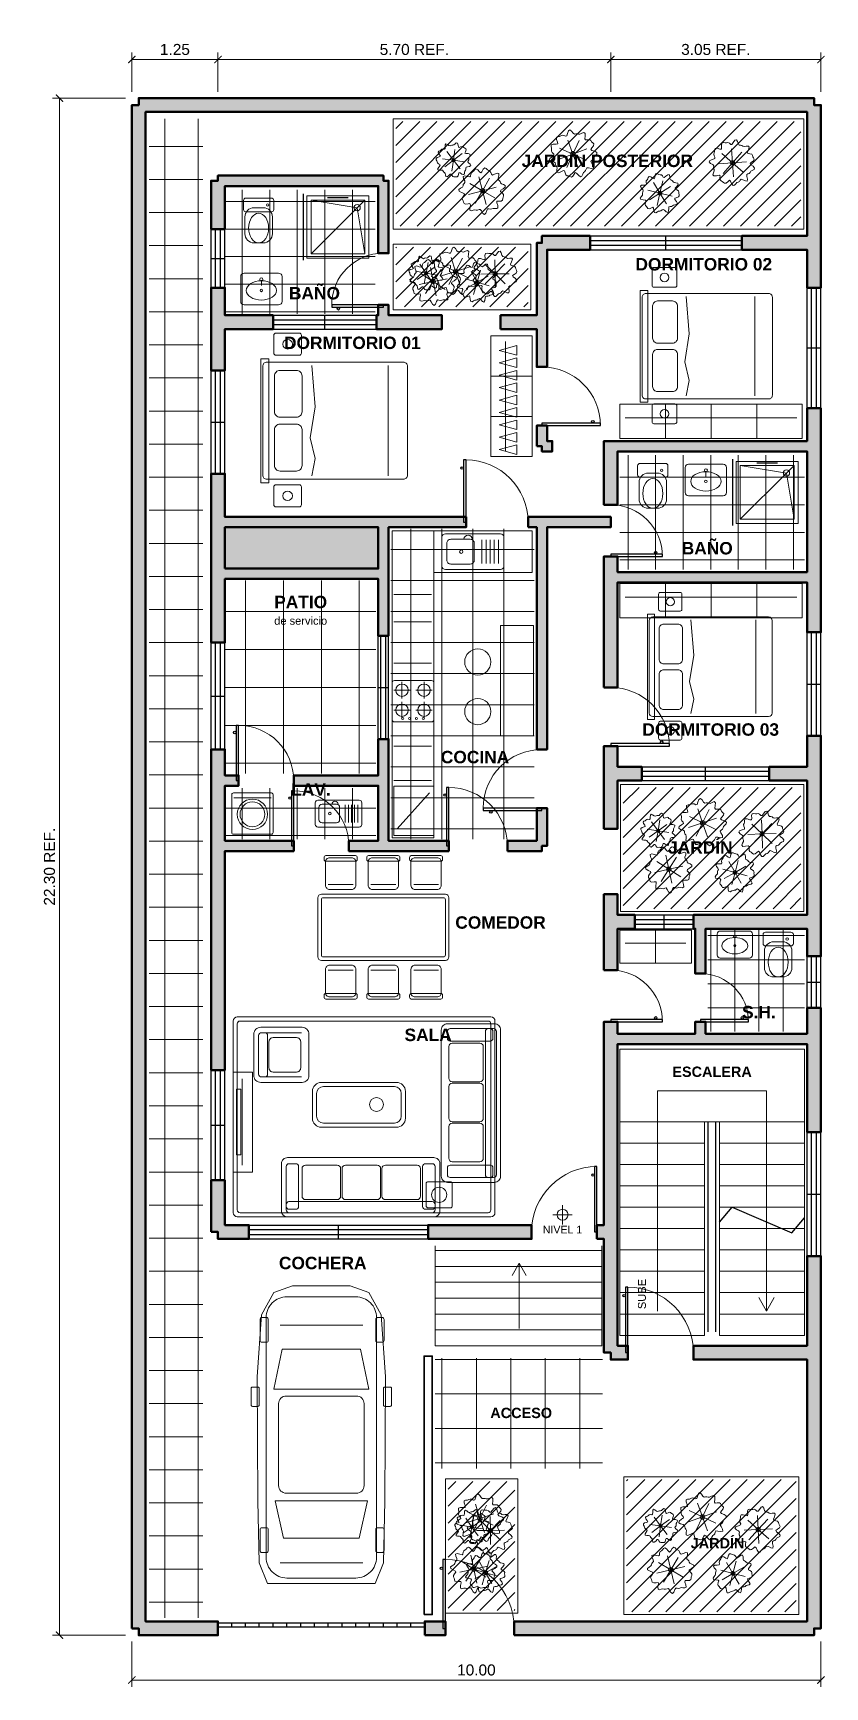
# Model space of a CAD drawing. Header units: metres. Extents: x -1.4 to 26.1, y -0.8 to 23.2.
# Drawn here: x -1.43 to 10.06, y -0.75 to 23.24 of the extents above; entities that cross this region are included whole.
import ezdxf
from ezdxf.enums import TextEntityAlignment as Align

# ---------------------------------------------------------------- set-up
doc = ezdxf.new("R2010")
doc.units = ezdxf.units.M
for name, color, linetype, lineweight in [('A_COTA', 7, 'Continuous', 13), ('A_ESCALERA', 7, 'Continuous', 18), ('A_LIMITE', 7, 'Continuous', 35), ('A_MUEBLE', 7, 'Continuous', 18), ('A_MURO_CORTE', 7, 'Continuous', 50), ('A_MURO_RELLENO', 7, 'Continuous', 9), ('A_PUERTA', 7, 'Continuous', 25), ('A_SANITARIO', 7, 'Continuous', 18), ('A_TEXTO', 7, 'Continuous', 13), ('A_VENTANA', 7, 'Continuous', 25)]:
    doc.layers.add(name, color=color, linetype=linetype, lineweight=lineweight)
for name, color, linetype, lineweight, true_color in [('A_JARDIN', 8, 'Continuous', 9, 0x697d6c), ('A_MUEBLE_DETALLE', 8, 'Continuous', 9, 0x555555), ('A_PISO_TRAMA', 9, 'Continuous', 9, 0xb4b4b4)]:
    doc.layers.add(name, color=color, linetype=linetype, lineweight=lineweight, true_color=true_color)
doc.styles.add('ARQ', font='arial.ttf')
doc.styles.add('ARQ_BOLD', font='arialbd.ttf')
doc.styles.add('OpenSansCondensed-Light', font='OpenSansCondensed-Light.ttf')
doc.dimstyles.new('EZDXF', dxfattribs={"dimtxt": 0.25, "dimasz": 0.175, "dimexe": 0.375, "dimexo": 0.125, "dimgap": 0.1, "dimtad": 1, "dimlfac": 100, "dimzin": 12, "dimdsep": 46, "dimtxsty": 'OpenSansCondensed-Light', "dimblk": 'ARCHTICK', "dimcen": 2.5, "dimazin": 3, "dimtfac": 0.5, "dimtmove": 2, "dimatfit": 3})
pattern_1 = [(0, (0, 0), (0, 0.4), []), (90, (0, 0), (0.4, 0), [])]

# ---------------------------------------------------------------- blocks, each defined once
blk = doc.blocks.new('M_LAVADORA')
at = {"layer": 'A_MUEBLE'}
blk.add_lwpolyline([(-0.275, -0.3), (0.275, -0.3, 0.414214), (0.3, -0.275), (0.3, 0.275, 0.414214), (0.275, 0.3), (-0.275, 0.3, 0.414214), (-0.3, 0.275), (-0.3, -0.275, 0.414214)], format="xyb", close=True, dxfattribs=at)
at = {"layer": 'A_MUEBLE_DETALLE'}
blk.add_line((-0.27, 0.23), (0.27, 0.23), dxfattribs=at)
for radius in [0.22, 0.18]:
    blk.add_circle((0, -0.01), radius, dxfattribs=at)
blk = doc.blocks.new('M_FREGADERO')
at = {"layer": 'A_MUEBLE'}
blk.add_lwpolyline([(-0.4, -0.26), (0.4, -0.26, 0.414214), (0.45, -0.21), (0.45, 0.21, 0.414214), (0.4, 0.26), (-0.4, 0.26, 0.414214), (-0.45, 0.21), (-0.45, -0.21, 0.414214)], format="xyb", close=True, dxfattribs=at)
at = {"layer": 'A_MUEBLE_DETALLE'}
for p, q in [((0.13, -0.17), (0.13, 0.17)), ((0.19, -0.17), (0.19, 0.17)), ((0.25, -0.17), (0.25, 0.17)), ((0.31, -0.17), (0.31, 0.17)), ((0.37, -0.17), (0.37, 0.17))]:
    blk.add_line(p, q, dxfattribs=at)
blk.add_lwpolyline([(-0.32, -0.18), (-0.04, -0.18, 0.414214), (0.02, -0.12), (0.02, 0.12, 0.414214), (-0.04, 0.18), (-0.32, 0.18, 0.414214), (-0.38, 0.12), (-0.38, -0.12, 0.414214)], format="xyb", close=True, dxfattribs=at)
blk.add_circle((-0.17, 0), 0.025, dxfattribs=at)
at = {"layer": 'A_SANITARIO'}
blk.add_arc((-0.07, 0.18), 0.06, 0, 180, dxfattribs=at)
blk = doc.blocks.new('M_COCINA_4_HORNILLAS')
at = {"layer": 'A_MUEBLE'}
blk.add_lwpolyline([(-0.27, -0.3), (0.27, -0.3, 0.414214), (0.3, -0.27), (0.3, 0.27, 0.414214), (0.27, 0.3), (-0.27, 0.3, 0.414214), (-0.3, 0.27), (-0.3, -0.27, 0.414214)], format="xyb", close=True, dxfattribs=at)
at = {"layer": 'A_MUEBLE_DETALLE'}
for p, q in [((-0.16, 0.04), (-0.16, 0.28)), ((0.16, 0.04), (0.16, 0.28)), ((-0.28, 0.16), (-0.04, 0.16)), ((0.04, 0.16), (0.28, 0.16)), ((-0.28, -0.13), (-0.04, -0.13)), ((-0.16, -0.25), (-0.16, -0.01)), ((0.04, -0.13), (0.28, -0.13)), ((0.16, -0.25), (0.16, -0.01))]:
    blk.add_line(p, q, dxfattribs=at)
for centre, radius in [((-0.16, 0.16), 0.09), ((0.16, 0.16), 0.09), ((-0.16, -0.13), 0.09), ((-0.15, -0.25), 0.016), ((-0.05, -0.25), 0.016), ((0.05, -0.25), 0.016), ((0.16, -0.13), 0.09), ((0.15, -0.25), 0.016)]:
    blk.add_circle(centre, radius, dxfattribs=at)
blk = doc.blocks.new('M_DUCHA_90')
at = {"layer": 'A_MUEBLE_DETALLE'}
for p in [(-0.39, 0.39), (-0.39, -0.39), (0.39, 0.39), (0.39, -0.39)]:
    blk.add_line(p, (0.28, 0.28), dxfattribs=at)
blk.add_lwpolyline([(-0.39, -0.39), (0.39, -0.39), (0.39, 0.39), (-0.39, 0.39)], close=True, dxfattribs=at)
blk.add_circle((0.28, 0.28), 0.045, dxfattribs=at)
at = {"layer": 'A_SANITARIO'}
blk.add_lwpolyline([(-0.45, -0.45), (0.45, -0.45), (0.45, 0.45), (-0.45, 0.45)], close=True, dxfattribs=at)
at = {"layer": 'A_VENTANA'}
blk.add_line((-0.15, 0.43), (0.15, 0.43), dxfattribs=at)
blk = doc.blocks.new('M_INODORO')
at = {"layer": 'A_MUEBLE_DETALLE'}
blk.add_circle((0.13, 0.3), 0.018, dxfattribs=at)
at = {"layer": 'A_SANITARIO'}
for points in [[(-0.185, 0.2), (0.185, 0.2, 0.414214), (0.22, 0.235), (0.22, 0.365, 0.414214), (0.185, 0.4), (-0.185, 0.4, 0.414214), (-0.22, 0.365), (-0.22, 0.235, 0.414214)], [(-0.067, -0.25), (0.067, -0.25, 0.414214), (0.2, -0.117), (0.2, 0.127, 0.414214), (0.067, 0.26), (-0.067, 0.26, 0.414214), (-0.2, 0.127), (-0.2, -0.117, 0.414214)]]:
    blk.add_lwpolyline(points, format="xyb", close=True, dxfattribs=at)
blk.add_ellipse((0, -0.035), major_axis=(0, 0.215), ratio=0.674419, dxfattribs=at)
blk = doc.blocks.new('M_LAVATORIO')
at = {"layer": 'A_MUEBLE_DETALLE'}
blk.add_circle((0, -0.02), 0.018, dxfattribs=at)
at = {"layer": 'A_SANITARIO'}
blk.add_line((0, 0.13), (0, 0.05), dxfattribs=at)
blk.add_lwpolyline([(-0.25, -0.23), (0.25, -0.23, 0.414214), (0.3, -0.18), (0.3, 0.18, 0.414214), (0.25, 0.23), (-0.25, 0.23, 0.414214), (-0.3, 0.18), (-0.3, -0.18, 0.414214)], format="xyb", close=True, dxfattribs=at)
blk.add_circle((0, 0.14), 0.022, dxfattribs=at)
blk.add_ellipse((0, -0.02), major_axis=(0.22, 0), ratio=0.636364, dxfattribs=at)
blk = doc.blocks.new('M_SOFA_3_PLAZAS')
at = {"layer": 'A_MUEBLE'}
for points in [[(-1.06, -0.43), (1.06, -0.43, 0.414214), (1.15, -0.34), (1.15, 0.34, 0.414214), (1.06, 0.43), (-1.06, 0.43, 0.414214), (-1.15, 0.34), (-1.15, -0.34, 0.414214)], [(-1.04, -0.34), (-0.94, -0.34, 0.414214), (-0.9, -0.3), (-0.9, 0.28, 0.414214), (-0.94, 0.32), (-1.04, 0.32, 0.414214), (-1.08, 0.28), (-1.08, -0.3, 0.414214)], [(0.94, -0.34), (1.04, -0.34, 0.414214), (1.08, -0.3), (1.08, 0.28, 0.414214), (1.04, 0.32), (0.94, 0.32, 0.414214), (0.9, 0.28), (0.9, -0.3, 0.414214)]]:
    blk.add_lwpolyline(points, format="xyb", close=True, dxfattribs=at)
at = {"layer": 'A_MUEBLE_DETALLE'}
for points in [[(-1.04, 0.21), (1.04, 0.21, 0.414214), (1.08, 0.25), (1.08, 0.33, 0.414214), (1.04, 0.37), (-1.04, 0.37, 0.414214), (-1.08, 0.33), (-1.08, 0.25, 0.414214)], [(-0.82, -0.32), (-0.36, -0.32, 0.414214), (-0.31, -0.27), (-0.31, 0.13, 0.414214), (-0.36, 0.18), (-0.82, 0.18, 0.414214), (-0.87, 0.13), (-0.87, -0.27, 0.414214)], [(-0.24, -0.32), (0.22, -0.32, 0.414214), (0.27, -0.27), (0.27, 0.13, 0.414214), (0.22, 0.18), (-0.24, 0.18, 0.414214), (-0.29, 0.13), (-0.29, -0.27, 0.414214)], [(0.34, -0.32), (0.8, -0.32, 0.414214), (0.85, -0.27), (0.85, 0.13, 0.414214), (0.8, 0.18), (0.34, 0.18, 0.414214), (0.29, 0.13), (0.29, -0.27, 0.414214)]]:
    blk.add_lwpolyline(points, format="xyb", close=True, dxfattribs=at)
blk = doc.blocks.new('M_BUTACA')
at = {"layer": 'A_MUEBLE'}
for p, q in [((-0.32, -0.29), (-0.32, 0.22)), ((0.32, -0.29), (0.32, 0.22))]:
    blk.add_line(p, q, dxfattribs=at)
blk.add_lwpolyline([(-0.3, -0.4), (0.3, -0.4, 0.414214), (0.4, -0.3), (0.4, 0.3, 0.414214), (0.3, 0.4), (-0.3, 0.4, 0.414214), (-0.4, 0.3), (-0.4, -0.3, 0.414214)], format="xyb", close=True, dxfattribs=at)
at = {"layer": 'A_MUEBLE_DETALLE'}
for points in [[(-0.28, 0.2), (0.28, 0.2, 0.414214), (0.32, 0.24), (0.32, 0.29, 0.414214), (0.28, 0.33), (-0.28, 0.33, 0.414214), (-0.32, 0.29), (-0.32, 0.24, 0.414214)], [(-0.19, -0.28), (0.19, -0.28, 0.414214), (0.25, -0.22), (0.25, 0.12, 0.414214), (0.19, 0.18), (-0.19, 0.18, 0.414214), (-0.25, 0.12), (-0.25, -0.22, 0.414214)]]:
    blk.add_lwpolyline(points, format="xyb", close=True, dxfattribs=at)
blk = doc.blocks.new('M_SILLA')
at = {"layer": 'A_MUEBLE'}
blk.add_lwpolyline([(-0.16, -0.23), (0.16, -0.23, 0.414214), (0.22, -0.17), (0.22, 0.17, 0.414214), (0.16, 0.23), (-0.16, 0.23, 0.414214), (-0.22, 0.17), (-0.22, -0.17, 0.414214)], format="xyb", close=True, dxfattribs=at)
at = {"layer": 'A_MUEBLE_DETALLE'}
blk.add_line((-0.18, -0.16), (0.18, -0.16), dxfattribs=at)
blk.add_lwpolyline([(-0.215, 0.18), (0.215, 0.18, 0.414214), (0.24, 0.205), (0.24, 0.235, 0.414214), (0.215, 0.26), (-0.215, 0.26, 0.414214), (-0.24, 0.235), (-0.24, 0.205, 0.414214)], format="xyb", close=True, dxfattribs=at)
blk = doc.blocks.new('M_COMEDOR_6')
at = {"layer": 'A_MUEBLE'}
blk.add_lwpolyline([(-0.43, -0.95), (0.43, -0.95, 0.414214), (0.48, -0.9), (0.48, 0.9, 0.414214), (0.43, 0.95), (-0.43, 0.95, 0.414214), (-0.48, 0.9), (-0.48, -0.9, 0.414214)], format="xyb", close=True, dxfattribs=at)
at = {"layer": 'A_MUEBLE_DETALLE'}
blk.add_lwpolyline([(-0.4, -0.9), (0.4, -0.9, 0.414214), (0.43, -0.87), (0.43, 0.87, 0.414214), (0.4, 0.9), (-0.4, 0.9, 0.414214), (-0.43, 0.87), (-0.43, -0.87, 0.414214)], format="xyb", close=True, dxfattribs=at)
at = {"layer": 'A_MUEBLE'}
for p, rotation in [((-0.78, 0.62), 90), ((0.78, 0.62), 270), ((-0.78, 0), 90), ((0.78, 0), 270), ((-0.78, -0.62), 90), ((0.78, -0.62), 270)]:
    blk.add_blockref('M_SILLA', p, dxfattribs=dict(at, rotation=rotation))
blk = doc.blocks.new('M_CAMA_DOBLE_170x210')
at = {"layer": 'A_MUEBLE'}
blk.add_lwpolyline([(-0.9, 0.96), (0.9, 0.96), (0.9, 1.08), (-0.9, 1.08)], close=True, dxfattribs=at)
for points in [[(-0.79, -1.05), (0.79, -1.05, 0.414214), (0.85, -0.99), (0.85, 0.99, 0.414214), (0.79, 1.05), (-0.79, 1.05, 0.414214), (-0.85, 0.99), (-0.85, -0.99, 0.414214)], [(-1.22, 0.49), (-0.96, 0.49, 0.414214), (-0.93, 0.52), (-0.93, 0.86, 0.414214), (-0.96, 0.89), (-1.22, 0.89, 0.414214), (-1.25, 0.86), (-1.25, 0.52, 0.414214)], [(0.98, 0.49), (1.24, 0.49, 0.414214), (1.27, 0.52), (1.27, 0.86, 0.414214), (1.24, 0.89), (0.98, 0.89, 0.414214), (0.95, 0.86), (0.95, 0.52, 0.414214)]]:
    blk.add_lwpolyline(points, format="xyb", close=True, dxfattribs=at)
at = {"layer": 'A_MUEBLE_DETALLE'}
blk.add_line((-0.8, -0.77), (0.8, -0.77), dxfattribs=at)
for points in [[(-0.65, 0.48), (-0.13, 0.48, 0.414214), (-0.05, 0.56), (-0.05, 0.8, 0.414214), (-0.13, 0.88), (-0.65, 0.88, 0.414214), (-0.73, 0.8), (-0.73, 0.56, 0.414214)], [(0.13, 0.48), (0.65, 0.48, 0.414214), (0.73, 0.56), (0.73, 0.8, 0.414214), (0.65, 0.88), (0.13, 0.88, 0.414214), (0.05, 0.8), (0.05, 0.56, 0.414214)]]:
    blk.add_lwpolyline(points, format="xyb", close=True, dxfattribs=at)
blk.add_lwpolyline([(-0.8, 0.34), (-0.55, 0.29), (-0.25, 0.36), (0.2, 0.29), (0.8, 0.34)], dxfattribs=at)
for centre in [(-1.09, 0.69), (1.11, 0.69)]:
    blk.add_circle(centre, 0.07, dxfattribs=at)
blk = doc.blocks.new('M_ARBUSTO')
at = {"layer": 'A_JARDIN'}
for q in [(-0.325243, -0.05583), (-0.269459, 0.190504), (-0.190504, -0.269459), (-0.05583, 0.325243), (0.190504, 0.269459), (0.325243, 0.05583), (0.05583, -0.325243), (0.269459, -0.190504)]:
    blk.add_line((0, 0), q, dxfattribs=at)
blk.add_lwpolyline([(0.48, 0), (0.532202, 0.034882), (0.535216, 0.070462), (0.493852, 0.098233), (0.451569, 0.120998), (0.434131, 0.147368), (0.426391, 0.176617), (0.407065, 0.200742), (0.385381, 0.2225), (0.386018, 0.257929), (0.406544, 0.311952), (0.411501, 0.360877), (0.374411, 0.374411), (0.311136, 0.354783), (0.26044, 0.339412), (0.239444, 0.358353), (0.23134, 0.400692), (0.214214, 0.434383), (0.186617, 0.450533), (0.159245, 0.469121), (0.133808, 0.49938), (0.102576, 0.515685), (0.064475, 0.489734), (0.028655, 0.437193), (0, 0.41), (-0.028655, 0.437193), (-0.064475, 0.489734), (-0.102576, 0.515685), (-0.133808, 0.49938), (-0.159245, 0.469121), (-0.186617, 0.450533), (-0.214214, 0.434383), (-0.23134, 0.400692), (-0.239444, 0.358353), (-0.26044, 0.339412), (-0.311136, 0.354783), (-0.374411, 0.374411), (-0.411501, 0.360877), (-0.406544, 0.311952), (-0.386018, 0.257929), (-0.385381, 0.2225), (-0.407065, 0.200742), (-0.426391, 0.176617), (-0.434131, 0.147368), (-0.451569, 0.120998), (-0.493852, 0.098233), (-0.535216, 0.070462), (-0.532202, 0.034882), (-0.48, 0), (-0.425743, -0.027905), (-0.416571, -0.054843), (-0.447702, -0.089053), (-0.47572, -0.127469), (-0.474922, -0.161214), (-0.460533, -0.190759), (-0.453933, -0.223855), (-0.446003, -0.2575), (-0.412193, -0.275419), (-0.355075, -0.272459), (-0.310265, -0.272095), (-0.304411, -0.304411), (-0.321836, -0.366984), (-0.323971, -0.422207), (-0.293904, -0.439858), (-0.24866, -0.430692), (-0.210383, -0.426614), (-0.180759, -0.436391), (-0.149337, -0.439932), (-0.114658, -0.427909), (-0.084711, -0.425869), (-0.06083, -0.462053), (-0.034132, -0.520751), (0, -0.55), (0.034132, -0.520751), (0.06083, -0.462053), (0.084711, -0.425869), (0.114658, -0.427909), (0.149337, -0.439932), (0.180759, -0.436391), (0.210383, -0.426614), (0.24866, -0.430692), (0.293904, -0.439858), (0.323971, -0.422207), (0.321836, -0.366984), (0.304411, -0.304411), (0.310265, -0.272095), (0.355075, -0.272459), (0.412193, -0.275419), (0.446003, -0.2575), (0.453933, -0.223855), (0.460533, -0.190759), (0.474922, -0.161214), (0.47572, -0.127469), (0.447702, -0.089053), (0.416571, -0.054843), (0.425743, -0.027905)], close=True, dxfattribs=at)
blk.add_circle((0, 0), 0.05, dxfattribs=at)
blk = doc.blocks.new('M_AUTO_SEDAN_190x440')
at = {"layer": 'A_MUEBLE'}
blk.add_lwpolyline([(-0.78, -2.1), (-0.9, -1.8), (-0.92, -0.9), (-0.93, 0.9), (-0.87, 1.8), (-0.69, 2.12), (-0.42, 2.22), (0.42, 2.22), (0.69, 2.12), (0.87, 1.8), (0.93, 0.9), (0.92, -0.9), (0.9, -1.8), (0.78, -2.1)], close=True, dxfattribs=at)
at = {"layer": 'A_MUEBLE_DETALLE'}
for p, q in [((-0.6, 1.65), (0.6, 1.65)), ((-0.6, -1.8), (0.6, -1.8))]:
    blk.add_line(p, q, dxfattribs=at)
for points in [[(-0.5, -2.02), (0.5, -2.02, 0.414214), (0.8, -1.72), (0.8, 1.76, 0.414214), (0.5, 2.06), (-0.5, 2.06, 0.414214), (-0.8, 1.76), (-0.8, -1.72, 0.414214)], [(-0.86, 1.4), (-0.8, 1.4, 0.414214), (-0.77, 1.43), (-0.77, 1.73, 0.414214), (-0.8, 1.76), (-0.86, 1.76, 0.414214), (-0.89, 1.73), (-0.89, 1.43, 0.414214)], [(0.82, 1.4), (0.88, 1.4, 0.414214), (0.91, 1.43), (0.91, 1.73, 0.414214), (0.88, 1.76), (0.82, 1.76, 0.414214), (0.79, 1.73), (0.79, 1.43, 0.414214)], [(-1, 0.47), (-0.92, 0.47, 0.414214), (-0.9, 0.49), (-0.9, 0.73, 0.414214), (-0.92, 0.75), (-1, 0.75, 0.414214), (-1.02, 0.73), (-1.02, 0.49, 0.414214)], [(0.92, 0.47), (1, 0.47, 0.414214), (1.02, 0.49), (1.02, 0.73, 0.414214), (1, 0.75), (0.92, 0.75, 0.414214), (0.9, 0.73), (0.9, 0.49, 0.414214)], [(-0.51, -0.79), (0.51, -0.79, 0.414214), (0.62, -0.68), (0.62, 0.51, 0.414214), (0.51, 0.62), (-0.51, 0.62, 0.414214), (-0.62, 0.51), (-0.62, -0.68, 0.414214)], [(-0.86, -1.65), (-0.8, -1.65, 0.414214), (-0.77, -1.62), (-0.77, -1.32, 0.414214), (-0.8, -1.29), (-0.86, -1.29, 0.414214), (-0.89, -1.32), (-0.89, -1.62, 0.414214)], [(0.82, -1.65), (0.88, -1.65, 0.414214), (0.91, -1.62), (0.91, -1.32, 0.414214), (0.88, -1.29), (0.82, -1.29, 0.414214), (0.79, -1.32), (0.79, -1.62, 0.414214)]]:
    blk.add_lwpolyline(points, format="xyb", close=True, dxfattribs=at)
for points in [[(-0.69, 0.72), (-0.57, 1.3), (0.57, 1.3), (0.69, 0.72)], [(-0.67, -0.9), (-0.55, -1.44), (0.55, -1.44), (0.67, -0.9)]]:
    blk.add_lwpolyline(points, close=True, dxfattribs=at)
blk = doc.blocks.new('_ARCHTICK')
at = {"color": 0, "linetype": 'BYBLOCK', "const_width": 0.15}
blk.add_lwpolyline([(-0.5, -0.5), (0.5, 0.5)], dxfattribs=at)

msp = doc.modelspace()

# ---------------------------------------------------------------- hatches: boundary and pattern name
at = {"layer": 'A_MURO_RELLENO'}
h = msp.add_hatch(color=256, dxfattribs=at)
h.dxf.hatch_style = 1
h.paths.add_polyline_path([(0, 0.1), (0.1, 0.1), (0.1, 0), (1.25, 0), (1.25, 0.2), (0.2, 0.2), (0.2, 22.1), (9.8, 22.1), (9.8, 20.3), (8.85, 20.3), (8.85, 20.1), (9.8, 20.1), (9.8, 19.55), (10, 19.55), (10, 22.2), (9.9, 22.2), (9.9, 22.3), (0.1, 22.3), (0.1, 22.2), (0, 22.2)])
h.paths.add_polyline_path([(1.15, 5.85), (1.25, 5.85), (1.25, 5.75), (1.7, 5.75), (1.7, 5.95), (1.35, 5.95), (1.35, 6.6), (1.15, 6.6)])
h.paths.add_polyline_path([(1.15, 8.2), (1.35, 8.2), (1.35, 11.375), (2.35, 11.375), (2.35, 11.525), (1.35, 11.525), (1.35, 12.325), (1.55, 12.325), (1.55, 12.475), (1.35, 12.475), (1.35, 12.85), (1.15, 12.85)])
h.paths.add_polyline_path([(1.15, 14.4), (1.35, 14.4), (1.35, 15.325), (3.575, 15.325), (3.575, 14.5), (3.725, 14.5), (3.725, 16.075), (4.85, 16.075), (4.85, 16.225), (1.35, 16.225), (1.35, 16.85), (1.15, 16.85)])
h.paths.add_polyline_path([(1.15, 18.35), (1.35, 18.35), (1.35, 18.95), (2.05, 18.95), (2.05, 19.15), (1.35, 19.15), (1.35, 19.55), (1.15, 19.55)])
h.paths.add_polyline_path([(1.15, 20.4), (1.35, 20.4), (1.35, 21.025), (3.575, 21.025), (3.575, 20.05), (3.725, 20.05), (3.725, 21.1), (3.65, 21.1), (3.65, 21.175), (1.25, 21.175), (1.25, 21.1), (1.15, 21.1)])
h.paths.add_polyline_path([(1.35, 15.475), (1.35, 16.075), (3.575, 16.075), (3.575, 15.475)], flags=0)
h.paths.add_polyline_path([(2.35, 12.325), (3.575, 12.325), (3.575, 11.525), (3.15, 11.525), (3.15, 11.375), (4.6, 11.375), (4.6, 11.525), (3.725, 11.525), (3.725, 13), (3.575, 13), (3.575, 12.475), (2.35, 12.475)])
h.paths.add_polyline_path([(3.55, 18.95), (4.5, 18.95), (4.5, 19.15), (3.725, 19.15), (3.725, 19.3), (3.575, 19.3), (3.575, 19.15), (3.55, 19.15)])
h.paths.add_polyline_path([(4.25, 0), (4.55, 0), (4.55, 0.2), (4.25, 0.2)])
h.paths.add_polyline_path([(4.3, 5.75), (5.8, 5.75), (5.8, 5.95), (4.3, 5.95)])
h.paths.add_polyline_path([(5.35, 18.95), (5.875, 18.95), (5.875, 18.4), (6.025, 18.4), (6.025, 20.1), (6.65, 20.1), (6.65, 20.3), (5.95, 20.3), (5.95, 20.2), (5.875, 20.2), (5.875, 19.15), (5.35, 19.15)])
h.paths.add_polyline_path([(5.45, 11.375), (5.95, 11.375), (5.95, 11.45), (6.025, 11.45), (6.025, 12), (5.875, 12), (5.875, 11.525), (5.45, 11.525)])
h.paths.add_polyline_path([(5.55, 0), (9.9, 0), (9.9, 0.1), (10, 0.1), (10, 5.5), (9.8, 5.5), (9.8, 4.2), (8.15, 4.2), (8.15, 4), (9.8, 4), (9.8, 0.2), (5.55, 0.2)])
h.paths.add_polyline_path([(5.75, 16.075), (5.875, 16.075), (5.875, 12.85), (6.025, 12.85), (6.025, 16.075), (6.95, 16.075), (6.95, 16.225), (5.75, 16.225)])
h.paths.add_polyline_path([(5.875, 17.25), (5.95, 17.25), (5.95, 17.175), (6.1, 17.175), (6.1, 17.325), (6.025, 17.325), (6.025, 17.55), (5.875, 17.55)])
h.paths.add_polyline_path([(6.75, 5.75), (6.85, 5.75), (6.85, 4.1), (6.95, 4.1), (6.95, 4), (7.2, 4), (7.2, 4.2), (7.05, 4.2), (7.05, 8.575), (9.8, 8.575), (9.8, 7.3), (10, 7.3), (10, 9.1), (9.8, 9.1), (9.8, 8.725), (8.325, 8.725), (8.325, 8.9), (8.175, 8.9), (8.175, 8.725), (7.05, 8.725), (7.05, 8.9), (6.85, 8.9), (6.85, 5.95), (6.75, 5.95)])
h.paths.add_polyline_path([(6.85, 9.65), (7.05, 9.65), (7.05, 10.25), (7.3, 10.25), (7.3, 10.45), (7.05, 10.45), (7.05, 10.75), (6.85, 10.75)])
h.paths.add_polyline_path([(6.85, 11.7), (7.05, 11.7), (7.05, 12.4), (7.4, 12.4), (7.4, 12.6), (7.05, 12.6), (7.05, 12.9), (6.85, 12.9)])
h.paths.add_polyline_path([(6.85, 13.75), (7.05, 13.75), (7.05, 15.275), (9.8, 15.275), (9.8, 14.55), (10, 14.55), (10, 17.8), (9.8, 17.8), (9.8, 17.325), (6.85, 17.325), (6.85, 16.4), (7.05, 16.4), (7.05, 17.175), (9.8, 17.175), (9.8, 15.425), (7.05, 15.425), (7.05, 15.65), (6.85, 15.65)])
h.paths.add_polyline_path([(8.15, 10.25), (8.175, 10.25), (8.175, 9.6), (8.325, 9.6), (8.325, 10.25), (9.8, 10.25), (9.8, 9.85), (10, 9.85), (10, 13.05), (9.8, 13.05), (9.8, 12.6), (9.25, 12.6), (9.25, 12.4), (9.8, 12.4), (9.8, 10.45), (8.15, 10.45)])
at = {"layer": 'A_PISO_TRAMA'}
h = msp.add_hatch(dxfattribs=at)
h.set_pattern_fill('ARQ_BALDOSA')
h.set_pattern_definition([(0, (0, 0), (0, 0.48), []), (90, (0, 0), (0.48, 0), [])])
h.paths.add_polyline_path([(0.25, 0.25), (1.03, 0.25), (1.03, 22), (0.25, 22)])
h = msp.add_hatch(dxfattribs=at)
h.set_pattern_fill('ANSI31', scale=0.055)
h.paths.add_polyline_path([(3.83, 20.44), (9.71, 20.44), (9.71, 21.96), (3.83, 21.96)])
h = msp.add_hatch(dxfattribs=at)
h.set_pattern_fill('ARQ_BALDOSA')
h.set_pattern_definition(pattern_1)
h.paths.add_polyline_path([(1.36, 19.17), (3.53, 19.17), (3.53, 20.97), (1.36, 20.97)])
h = msp.add_hatch(dxfattribs=at)
h.set_pattern_fill('ANSI31', scale=0.055)
h.paths.add_polyline_path([(3.83, 19.27), (5.75, 19.27), (5.75, 20.14), (3.83, 20.14)])
h = msp.add_hatch(dxfattribs=at)
h.set_pattern_fill('ARQ_BALDOSA')
h.set_pattern_definition(pattern_1)
h.paths.add_polyline_path([(7.08, 15.46), (9.76, 15.46), (9.76, 17.12), (7.08, 17.12)])
h = msp.add_hatch(dxfattribs=at)
h.set_pattern_fill('ARQ_BALDOSA')
h.set_pattern_definition([(0, (0, 0), (0, 0.45), []), (90, (0, 0), (0.45, 0), [])])
h.paths.add_polyline_path([(3.76, 11.55), (5.84, 11.55), (5.84, 16.05), (3.76, 16.05)])
h = msp.add_hatch(dxfattribs=at)
h.set_pattern_fill('ARQ_BALDOSA')
h.set_pattern_definition([(0, (0, 0), (0, 0.55), []), (90, (0, 0), (0.55, 0), [])])
h.paths.add_polyline_path([(1.36, 12.5), (3.54, 12.5), (3.54, 15.3), (1.36, 15.3)])
h = msp.add_hatch(dxfattribs=at)
h.set_pattern_fill('ARQ_BALDOSA')
h.set_pattern_definition(pattern_1)
h.paths.add_polyline_path([(1.36, 11.55), (3.54, 11.55), (3.54, 12.29), (1.36, 12.29)])
h = msp.add_hatch(dxfattribs=at)
h.set_pattern_fill('ANSI31', scale=0.055)
h.paths.add_polyline_path([(7.13, 10.54), (9.71, 10.54), (9.71, 12.3), (7.13, 12.3)])
h = msp.add_hatch(dxfattribs=at)
h.set_pattern_fill('ARQ_BALDOSA')
h.set_pattern_definition([(0, (0, 0), (0, 0.35), []), (90, (0, 0), (0.35, 0), [])])
h.paths.add_polyline_path([(8.36, 8.76), (9.76, 8.76), (9.76, 10.23), (8.36, 10.23)])
h = msp.add_hatch(dxfattribs=at)
h.set_pattern_fill('ARQ_BALDOSA')
h.set_pattern_definition([(0, (0, 0), (0, 0.5), []), (90, (0, 0), (0.5, 0), [])])
h.paths.add_polyline_path([(4.4, 2.42), (6.83, 2.42), (6.83, 4.02), (4.4, 4.02)])
h = msp.add_hatch(dxfattribs=at)
h.set_pattern_fill('ANSI31', scale=0.055)
h.paths.add_polyline_path([(4.59, 0.36), (5.56, 0.36), (5.56, 2.23), (4.59, 2.23)])
h = msp.add_hatch(dxfattribs=at)
h.set_pattern_fill('ANSI31', scale=0.055)
h.paths.add_polyline_path([(7.18, 0.34), (9.64, 0.34), (9.64, 2.26), (7.18, 2.26)])

# ---------------------------------------------------------------- linework, layer by layer
at = {"layer": 'A_COTA'}
for p, q in [((7.63, 4.7), (7.63, 7.9)), ((7.63, 7.9), (9.21, 7.9)), ((9.21, 7.9), (9.21, 4.7)), ((6.25, 5.96), (6.25, 6.24)), ((6.11, 6.1), (6.39, 6.1))]:
    msp.add_line(p, q, dxfattribs=at)
for points in [[(5.62, 4.45), (5.62, 5.4), (5.52, 5.22), (5.62, 5.4), (5.72, 5.22)], [(9.1, 4.9), (9.21, 4.7), (9.32, 4.9)]]:
    msp.add_lwpolyline(points, dxfattribs=at)
msp.add_circle((6.25, 6.1), 0.08, dxfattribs=at)
at = {"layer": 'A_ESCALERA'}
for p, q in [((7.08, 7.14), (8.31, 7.14)), ((8.53, 7.14), (9.76, 7.14)), ((7.08, 6.83), (8.31, 6.83)), ((8.53, 6.83), (9.76, 6.83)), ((7.08, 6.52), (8.31, 6.52)), ((8.53, 6.52), (9.76, 6.52)), ((7.08, 6.21), (8.31, 6.21)), ((8.53, 6.21), (9.76, 6.21)), ((7.08, 5.9), (8.31, 5.9)), ((8.53, 5.9), (9.76, 5.9)), ((4.4, 4.2), (4.4, 5.65)), ((4.4, 5.58), (6.82, 5.58)), ((6.82, 4.2), (6.82, 5.65)), ((7.08, 5.59), (8.31, 5.59)), ((8.53, 5.59), (9.76, 5.59)), ((4.4, 5.35), (6.82, 5.35)), ((7.08, 5.28), (8.31, 5.28)), ((8.53, 5.28), (9.76, 5.28)), ((4.4, 5.12), (6.82, 5.12)), ((4.4, 4.89), (6.82, 4.89)), ((7.08, 4.97), (8.31, 4.97)), ((8.53, 4.97), (9.76, 4.97)), ((4.4, 4.66), (6.82, 4.66)), ((7.08, 4.66), (8.31, 4.66)), ((8.53, 4.66), (9.76, 4.66)), ((4.4, 4.43), (6.82, 4.43)), ((4.4, 4.2), (6.82, 4.2))]:
    msp.add_line(p, q, dxfattribs=at)
for points in [[(7.08, 7.45), (9.76, 7.45), (9.76, 8.5), (7.08, 8.5)], [(7.08, 4.35), (8.31, 4.35), (8.31, 7.45), (7.08, 7.45)], [(8.53, 4.35), (9.76, 4.35), (9.76, 7.45), (8.53, 7.45)]]:
    msp.add_lwpolyline(points, close=True, dxfattribs=at)
at = {"layer": 'A_JARDIN'}
for points in [[(3.79, 20.4), (9.75, 20.4), (9.75, 22), (3.79, 22)], [(3.79, 19.23), (5.79, 19.23), (5.79, 20.18), (3.79, 20.18)], [(7.09, 10.5), (9.75, 10.5), (9.75, 12.34), (7.09, 12.34)], [(4.55, 0.32), (5.6, 0.32), (5.6, 2.27), (4.55, 2.27)], [(7.14, 0.3), (9.68, 0.3), (9.68, 2.3), (7.14, 2.3)]]:
    msp.add_lwpolyline(points, close=True, dxfattribs=at)
at = {"layer": 'A_LIMITE'}
msp.add_lwpolyline([(4.24, 0.3), (4.36, 0.3), (4.36, 4.05), (4.24, 4.05)], close=True, dxfattribs=at)
at = {"layer": 'A_MUEBLE'}
for points in [[(5.21, 17.1), (5.81, 17.1), (5.81, 18.85), (5.21, 18.85)], [(7.08, 17.36), (9.73, 17.36), (9.73, 17.86), (7.08, 17.86)], [(3.78, 11.57), (4.38, 11.57), (4.38, 16.02), (3.78, 16.02)], [(4.38, 15.42), (5.81, 15.42), (5.81, 16.02), (4.38, 16.02)], [(7.08, 14.76), (9.73, 14.76), (9.73, 15.26), (7.08, 15.26)], [(5.35, 13.05), (5.83, 13.05), (5.83, 14.65), (5.35, 14.65)], [(3.8, 11.6), (4.38, 11.6), (4.38, 12.32), (3.8, 12.32)], [(7.08, 9.75), (8.12, 9.75), (8.12, 10.23), (7.08, 10.23)], [(1.47, 6.72), (1.75, 6.72), (1.75, 8.17), (1.47, 8.17)]]:
    msp.add_lwpolyline(points, close=True, dxfattribs=at)
for points in [[(2.75, 7.37), (3.84, 7.37, 0.41421356), (3.97, 7.5), (3.97, 7.89, 0.41421356), (3.84, 8.02), (2.75, 8.02, 0.41421356), (2.62, 7.89), (2.62, 7.5, 0.41421356)], [(4.3, 6.2), (4.62, 6.2, 0.41421356), (4.65, 6.23), (4.65, 6.55, 0.41421356), (4.62, 6.58), (4.3, 6.58, 0.41421356), (4.27, 6.55), (4.27, 6.23, 0.41421356)]]:
    msp.add_lwpolyline(points, format="xyb", close=True, dxfattribs=at)
for centre in [(5.02, 14.12), (5.02, 13.4)]:
    msp.add_circle(centre, 0.19, dxfattribs=at)
at = {"layer": 'A_MUEBLE_DETALLE'}
for p, q in [((5.42, 17.18), (5.42, 18.77)), ((5.21, 18.26667), (5.81, 18.26667)), ((7.7425, 17.36), (7.7425, 17.86)), ((8.405, 17.36), (8.405, 17.86)), ((9.0675, 17.36), (9.0675, 17.86)), ((5.21, 17.68333), (5.81, 17.68333)), ((7.16, 17.66), (9.65, 17.66)), ((7.7425, 14.76), (7.7425, 15.26)), ((8.405, 14.76), (8.405, 15.26)), ((9.0675, 14.76), (9.0675, 15.26)), ((3.8, 15.1), (4.35, 15.1)), ((7.16, 15.06), (9.65, 15.06)), ((3.8, 14.7), (4.35, 14.7)), ((3.8, 14.1), (4.35, 14.1)), ((3.8, 12.9), (4.35, 12.9)), ((3.8, 12.4), (4.35, 12.4)), ((3.85, 11.7), (4.32, 12.22)), ((7.6, 9.75), (7.6, 10.23)), ((7.16, 10.038), (8.04, 10.038)), ((1.6, 6.82), (1.6, 8.07))]:
    msp.add_line(p, q, dxfattribs=at)
for points in [[(5.33, 18.64), (5.588, 18.71), (5.588, 18.57), (5.33, 18.64)], [(5.33, 18.46), (5.588, 18.53), (5.588, 18.39), (5.33, 18.46)], [(5.33, 18.28), (5.588, 18.35), (5.588, 18.21), (5.33, 18.28)], [(5.33, 18.1), (5.588, 18.17), (5.588, 18.03), (5.33, 18.1)], [(5.33, 17.92), (5.588, 17.99), (5.588, 17.85), (5.33, 17.92)], [(5.33, 17.74), (5.588, 17.81), (5.588, 17.67), (5.33, 17.74)], [(5.33, 17.56), (5.588, 17.63), (5.588, 17.49), (5.33, 17.56)], [(5.33, 17.38), (5.588, 17.45), (5.588, 17.31), (5.33, 17.38)], [(5.33, 17.2), (5.588, 17.27), (5.588, 17.13), (5.33, 17.2)]]:
    msp.add_lwpolyline(points, dxfattribs=at)
for points in [[(1.53, 6.07), (5.21, 6.07, 0.41421356), (5.27, 6.13), (5.27, 8.91, 0.41421356), (5.21, 8.97), (1.53, 8.97, 0.41421356), (1.47, 8.91), (1.47, 6.13, 0.41421356)], [(1.57, 6.13), (5.17, 6.13, 0.41421356), (5.21, 6.17), (5.21, 8.87, 0.41421356), (5.17, 8.91), (1.57, 8.91, 0.41421356), (1.53, 8.87), (1.53, 6.17, 0.41421356)], [(2.78, 7.43), (3.81, 7.43, 0.41421356), (3.91, 7.53), (3.91, 7.86, 0.41421356), (3.81, 7.96), (2.78, 7.96, 0.41421356), (2.68, 7.86), (2.68, 7.53, 0.41421356)]]:
    msp.add_lwpolyline(points, format="xyb", close=True, dxfattribs=at)
msp.add_lwpolyline([(1.52, 6.97), (1.58, 6.97), (1.58, 7.92), (1.52, 7.92)], close=True, dxfattribs=at)
for centre, radius in [((3.55, 7.7), 0.1), ((4.46, 6.39), 0.11)]:
    msp.add_circle(centre, radius, dxfattribs=at)
for centre, radius, start, end in [((3.65, 19.3), 0.75, 90, 180), ((5.95, 17.55), 0.85, 0, 90), ((4.85, 16.15), 0.9, 0, 90), ((6.95, 15.65), 0.75, 0, 90), ((6.95, 12.9), 0.85, 0, 90), ((1.55, 12.4), 0.8, 0, 90), ((5.95, 12), 0.85, 90, 180), ((2.35, 11.45), 0.8, 0, 90), ((4.6, 11.45), 0.85, 0, 90), ((6.95, 8.9), 0.75, 0, 90), ((8.25, 8.9), 0.7, 0, 90), ((6.75, 5.85), 0.95, 90, 180), ((7.2, 4.1), 0.95, 0, 90), ((4.55, 0.1), 1, 0, 90)]:
    msp.add_arc(centre, radius, start, end, dxfattribs=at)
at = {"layer": 'A_MURO_CORTE'}
for points in [[(0, 0.1), (0.1, 0.1), (0.1, 0), (1.25, 0), (1.25, 0.2), (0.2, 0.2), (0.2, 22.1), (9.8, 22.1), (9.8, 20.3), (8.85, 20.3), (8.85, 20.1), (9.8, 20.1), (9.8, 19.55), (10, 19.55), (10, 22.2), (9.9, 22.2), (9.9, 22.3), (0.1, 22.3), (0.1, 22.2), (0, 22.2)], [(1.15, 20.4), (1.35, 20.4), (1.35, 21.025), (3.575, 21.025), (3.575, 20.05), (3.725, 20.05), (3.725, 21.1), (3.65, 21.1), (3.65, 21.175), (1.25, 21.175), (1.25, 21.1), (1.15, 21.1)], [(5.35, 18.95), (5.875, 18.95), (5.875, 18.4), (6.025, 18.4), (6.025, 20.1), (6.65, 20.1), (6.65, 20.3), (5.95, 20.3), (5.95, 20.2), (5.875, 20.2), (5.875, 19.15), (5.35, 19.15)], [(1.15, 18.35), (1.35, 18.35), (1.35, 18.95), (2.05, 18.95), (2.05, 19.15), (1.35, 19.15), (1.35, 19.55), (1.15, 19.55)], [(3.55, 18.95), (4.5, 18.95), (4.5, 19.15), (3.725, 19.15), (3.725, 19.3), (3.575, 19.3), (3.575, 19.15), (3.55, 19.15)], [(6.85, 13.75), (7.05, 13.75), (7.05, 15.275), (9.8, 15.275), (9.8, 14.55), (10, 14.55), (10, 17.8), (9.8, 17.8), (9.8, 17.325), (6.85, 17.325), (6.85, 16.4), (7.05, 16.4), (7.05, 17.175), (9.8, 17.175), (9.8, 15.425), (7.05, 15.425), (7.05, 15.65), (6.85, 15.65)], [(5.875, 17.25), (5.95, 17.25), (5.95, 17.175), (6.1, 17.175), (6.1, 17.325), (6.025, 17.325), (6.025, 17.55), (5.875, 17.55)], [(1.15, 14.4), (1.35, 14.4), (1.35, 15.325), (3.575, 15.325), (3.575, 14.5), (3.725, 14.5), (3.725, 16.075), (4.85, 16.075), (4.85, 16.225), (1.35, 16.225), (1.35, 16.85), (1.15, 16.85)], [(5.75, 16.075), (5.875, 16.075), (5.875, 12.85), (6.025, 12.85), (6.025, 16.075), (6.95, 16.075), (6.95, 16.225), (5.75, 16.225)], [(1.35, 15.475), (1.35, 16.075), (3.575, 16.075), (3.575, 15.475)], [(2.35, 12.325), (3.575, 12.325), (3.575, 11.525), (3.15, 11.525), (3.15, 11.375), (4.6, 11.375), (4.6, 11.525), (3.725, 11.525), (3.725, 13), (3.575, 13), (3.575, 12.475), (2.35, 12.475)], [(8.15, 10.25), (8.175, 10.25), (8.175, 9.6), (8.325, 9.6), (8.325, 10.25), (9.8, 10.25), (9.8, 9.85), (10, 9.85), (10, 13.05), (9.8, 13.05), (9.8, 12.6), (9.25, 12.6), (9.25, 12.4), (9.8, 12.4), (9.8, 10.45), (8.15, 10.45)], [(1.15, 8.2), (1.35, 8.2), (1.35, 11.375), (2.35, 11.375), (2.35, 11.525), (1.35, 11.525), (1.35, 12.325), (1.55, 12.325), (1.55, 12.475), (1.35, 12.475), (1.35, 12.85), (1.15, 12.85)], [(6.85, 11.7), (7.05, 11.7), (7.05, 12.4), (7.4, 12.4), (7.4, 12.6), (7.05, 12.6), (7.05, 12.9), (6.85, 12.9)], [(5.45, 11.375), (5.95, 11.375), (5.95, 11.45), (6.025, 11.45), (6.025, 12), (5.875, 12), (5.875, 11.525), (5.45, 11.525)], [(6.85, 9.65), (7.05, 9.65), (7.05, 10.25), (7.3, 10.25), (7.3, 10.45), (7.05, 10.45), (7.05, 10.75), (6.85, 10.75)], [(6.75, 5.75), (6.85, 5.75), (6.85, 4.1), (6.95, 4.1), (6.95, 4), (7.2, 4), (7.2, 4.2), (7.05, 4.2), (7.05, 8.575), (9.8, 8.575), (9.8, 7.3), (10, 7.3), (10, 9.1), (9.8, 9.1), (9.8, 8.725), (8.325, 8.725), (8.325, 8.9), (8.175, 8.9), (8.175, 8.725), (7.05, 8.725), (7.05, 8.9), (6.85, 8.9), (6.85, 5.95), (6.75, 5.95)], [(1.15, 5.85), (1.25, 5.85), (1.25, 5.75), (1.7, 5.75), (1.7, 5.95), (1.35, 5.95), (1.35, 6.6), (1.15, 6.6)], [(4.3, 5.75), (5.8, 5.75), (5.8, 5.95), (4.3, 5.95)], [(5.55, 0), (9.9, 0), (9.9, 0.1), (10, 0.1), (10, 5.5), (9.8, 5.5), (9.8, 4.2), (8.15, 4.2), (8.15, 4), (9.8, 4), (9.8, 0.2), (5.55, 0.2)], [(4.25, 0), (4.55, 0), (4.55, 0.2), (4.25, 0.2)]]:
    msp.add_lwpolyline(points, close=True, dxfattribs=at)
at = {"layer": 'A_PUERTA'}
for p, q in [((8.365, 4.4), (8.365, 7.45)), ((8.475, 4.4), (8.475, 7.45)), ((1.25, 0.18), (4.25, 0.18)), ((1.25, 0.12), (1.25, 0.18)), ((1.25, 0.12), (4.25, 0.12)), ((1.45, 0.12), (1.45, 0.18)), ((1.65, 0.12), (1.65, 0.18)), ((1.85, 0.12), (1.85, 0.18)), ((2.05, 0.12), (2.05, 0.18)), ((2.25, 0.12), (2.25, 0.18)), ((2.45, 0.12), (2.45, 0.18)), ((2.65, 0.12), (2.65, 0.18)), ((2.85, 0.12), (2.85, 0.18)), ((3.05, 0.12), (3.05, 0.18)), ((3.25, 0.12), (3.25, 0.18)), ((3.45, 0.12), (3.45, 0.18)), ((3.65, 0.12), (3.65, 0.18)), ((3.85, 0.12), (3.85, 0.18)), ((4.05, 0.12), (4.05, 0.18)), ((4.25, 0.12), (4.25, 0.18))]:
    msp.add_line(p, q, dxfattribs=at)
for points in [[(3.65, 19.3), (2.9, 19.3), (2.9, 19.265), (3.65, 19.265)], [(5.95, 17.55), (6.8, 17.55), (6.8, 17.585), (5.95, 17.585)], [(4.85, 16.15), (4.85, 17.05), (4.815, 17.05), (4.815, 16.15)], [(6.95, 15.65), (7.7, 15.65), (7.7, 15.685), (6.95, 15.685)], [(1.55, 12.4), (1.55, 13.2), (1.515, 13.2), (1.515, 12.4)], [(6.95, 12.9), (7.8, 12.9), (7.8, 12.935), (6.95, 12.935)], [(2.35, 11.45), (2.35, 12.25), (2.315, 12.25), (2.315, 11.45)], [(4.6, 11.45), (4.6, 12.3), (4.565, 12.3), (4.565, 11.45)], [(5.95, 12), (5.1, 12), (5.1, 11.965), (5.95, 11.965)], [(6.95, 8.9), (7.7, 8.9), (7.7, 8.935), (6.95, 8.935)], [(8.25, 8.9), (8.95, 8.9), (8.95, 8.935), (8.25, 8.935)], [(6.75, 5.85), (6.75, 6.8), (6.715, 6.8), (6.715, 5.85)], [(7.2, 4.1), (7.2, 5.05), (7.165, 5.05), (7.165, 4.1)], [(4.55, 0.1), (4.55, 1.1), (4.515, 1.1), (4.515, 0.1)]]:
    msp.add_lwpolyline(points, close=True, dxfattribs=at)
msp.add_lwpolyline([(8.53, 5.993), (8.71, 6.21), (9.58, 5.838), (9.76, 6.055)], dxfattribs=at)
for centre in [(2.9975, 19.244), (6.6895, 17.606), (4.794, 16.933), (7.6025, 15.706), (1.494, 13.096), (7.6895, 12.956), (2.294, 12.146), (4.544, 12.1895), (5.2105, 11.944), (7.6025, 8.956), (8.859, 8.956), (6.694, 6.6765), (7.144, 4.9265), (4.494, 0.97)]:
    msp.add_circle(centre, 0.018, dxfattribs=at)
at = {"layer": 'A_VENTANA'}
for p, q in [((2.49, 19.95), (2.49, 20.91)), ((1.15, 19.55), (1.15, 20.4)), ((1.15, 20.4), (1.35, 20.4)), ((1.215, 19.55), (1.215, 20.4)), ((1.285, 19.55), (1.285, 20.4)), ((1.35, 19.55), (1.35, 20.4)), ((6.65, 20.3), (8.85, 20.3)), ((6.65, 20.1), (6.65, 20.3)), ((6.65, 20.235), (8.85, 20.235)), ((6.65, 20.165), (8.85, 20.165)), ((7.75, 20.1), (7.75, 20.3)), ((8.85, 20.1), (8.85, 20.3)), ((1.15, 19.975), (1.35, 19.975)), ((6.65, 20.1), (8.85, 20.1)), ((1.15, 19.55), (1.35, 19.55)), ((9.8, 17.8), (9.8, 19.55)), ((9.8, 19.55), (10, 19.55)), ((9.865, 17.8), (9.865, 19.55)), ((9.935, 17.8), (9.935, 19.55)), ((10, 17.8), (10, 19.55)), ((2.05, 19.15), (3.55, 19.15)), ((2.05, 18.95), (2.05, 19.15)), ((2.05, 19.085), (3.55, 19.085)), ((2.05, 19.015), (3.55, 19.015)), ((2.8, 18.95), (2.8, 19.15)), ((3.55, 18.95), (3.55, 19.15)), ((2.05, 18.95), (3.55, 18.95)), ((9.8, 18.675), (10, 18.675)), ((1.15, 16.85), (1.15, 18.35)), ((1.15, 18.35), (1.35, 18.35)), ((1.215, 16.85), (1.215, 18.35)), ((1.285, 16.85), (1.285, 18.35)), ((1.35, 16.85), (1.35, 18.35)), ((9.8, 17.8), (10, 17.8)), ((1.15, 17.6), (1.35, 17.6)), ((8.72, 16.1), (8.72, 17.06)), ((1.15, 16.85), (1.35, 16.85)), ((1.15, 12.85), (1.15, 14.4)), ((1.15, 14.4), (1.35, 14.4)), ((1.215, 12.85), (1.215, 14.4)), ((1.285, 12.85), (1.285, 14.4)), ((1.35, 12.85), (1.35, 14.4)), ((3.575, 13), (3.575, 14.5)), ((3.575, 14.5), (3.725, 14.5)), ((3.615, 13), (3.615, 14.5)), ((3.685, 13), (3.685, 14.5)), ((3.725, 13), (3.725, 14.5)), ((9.8, 13.05), (9.8, 14.55)), ((9.8, 14.55), (10, 14.55)), ((9.865, 13.05), (9.865, 14.55)), ((9.935, 13.05), (9.935, 14.55)), ((10, 13.05), (10, 14.55)), ((3.575, 13.75), (3.725, 13.75)), ((9.8, 13.8), (10, 13.8)), ((1.15, 13.625), (1.35, 13.625)), ((3.575, 13), (3.725, 13)), ((9.8, 13.05), (10, 13.05)), ((1.15, 12.85), (1.35, 12.85)), ((7.4, 12.6), (9.25, 12.6)), ((7.4, 12.4), (7.4, 12.6)), ((7.4, 12.535), (9.25, 12.535)), ((8.325, 12.4), (8.325, 12.6)), ((9.25, 12.4), (9.25, 12.6)), ((7.4, 12.465), (9.25, 12.465)), ((7.4, 12.4), (9.25, 12.4)), ((7.3, 10.45), (8.15, 10.45)), ((7.3, 10.25), (7.3, 10.45)), ((7.3, 10.385), (8.15, 10.385)), ((7.725, 10.25), (7.725, 10.45)), ((8.15, 10.25), (8.15, 10.45)), ((7.3, 10.315), (8.15, 10.315)), ((7.3, 10.25), (8.15, 10.25)), ((9.8, 9.1), (9.8, 9.85)), ((9.8, 9.85), (10, 9.85)), ((9.865, 9.1), (9.865, 9.85)), ((9.935, 9.1), (9.935, 9.85)), ((10, 9.1), (10, 9.85)), ((9.8, 9.475), (10, 9.475)), ((9.8, 9.1), (10, 9.1)), ((1.15, 6.6), (1.15, 8.2)), ((1.15, 8.2), (1.35, 8.2)), ((1.215, 6.6), (1.215, 8.2)), ((1.285, 6.6), (1.285, 8.2)), ((1.35, 6.6), (1.35, 8.2)), ((1.15, 7.4), (1.35, 7.4)), ((9.8, 5.5), (9.8, 7.3)), ((9.8, 7.3), (10, 7.3)), ((9.865, 5.5), (9.865, 7.3)), ((9.935, 5.5), (9.935, 7.3)), ((10, 5.5), (10, 7.3)), ((1.15, 6.6), (1.35, 6.6)), ((9.8, 6.4), (10, 6.4)), ((1.7, 5.95), (4.3, 5.95)), ((1.7, 5.75), (1.7, 5.95)), ((1.7, 5.885), (4.3, 5.885)), ((1.7, 5.815), (4.3, 5.815)), ((3, 5.75), (3, 5.95)), ((4.3, 5.75), (4.3, 5.95)), ((1.7, 5.75), (4.3, 5.75)), ((9.8, 5.5), (10, 5.5))]:
    msp.add_line(p, q, dxfattribs=at)

# ---------------------------------------------------------------- block references
at = {"layer": 'A_MUEBLE'}
for name, p, xscale, yscale, rotation in [('M_ARBUSTO', (6.4018, 21.488), 0.65, 0.65, 56), ('M_ARBUSTO', (4.666, 21.398), 0.48, 0.48, 73), ('M_ARBUSTO', (8.7162, 21.362), 0.62, 0.62, 39), ('M_ARBUSTO', (5.0868, 20.957), 0.63, 0.63, 5), ('M_ARBUSTO', (7.6642, 20.921), 0.55, 0.55, 22), ('M_ARBUSTO', (4.699, 19.785), 0.65, 0.65, 53), ('M_ARBUSTO', (5.271, 19.75), 0.62, 0.62, 36), ('M_ARBUSTO', (4.27, 19.76), 0.48, 0.48, 70), ('M_ARBUSTO', (4.374, 19.6375), 0.63, 0.63, 2), ('M_ARBUSTO', (5.011, 19.6275), 0.55, 0.55, 19), ('M_CAMA_DOBLE_170x210', (8.35, 18.7), 0.9, 0.9, 90), ('M_CAMA_DOBLE_170x210', (8.4, 14.05), 0.85, 0.85, 90), ('M_ARBUSTO', (8.2828, 11.7848), 0.65, 0.65, 54), ('M_ARBUSTO', (9.1452, 11.6252), 0.62, 0.62, 37), ('M_ARBUSTO', (7.636, 11.6708), 0.48, 0.48, 71), ('M_ARBUSTO', (7.7928, 11.1122), 0.63, 0.63, 3), ('M_ARBUSTO', (8.7532, 11.0666), 0.55, 0.55, 20), ('M_ARBUSTO', (5.0505, 1.695), 0.65, 0.65, 53), ('M_ARBUSTO', (8.2812, 1.716), 0.65, 0.65, 55), ('M_ARBUSTO', (5.2045, 1.52), 0.62, 0.62, 36), ('M_ARBUSTO', (9.0908, 1.534), 0.62, 0.62, 38), ('M_ARBUSTO', (4.935, 1.57), 0.48, 0.48, 70), ('M_ARBUSTO', (7.674, 1.586), 0.48, 0.48, 72), ('M_ARBUSTO', (4.963, 0.9575), 0.63, 0.63, 2), ('M_ARBUSTO', (5.1345, 0.9075), 0.55, 0.55, 19), ('M_ARBUSTO', (7.8212, 0.949), 0.63, 0.63, 4), ('M_ARBUSTO', (8.7228, 0.897), 0.55, 0.55, 21)]:
    msp.add_blockref(name, p, dxfattribs=dict(at, xscale=xscale, yscale=yscale, rotation=rotation))
for name, p in [('M_DUCHA_90', (2.99, 20.43)), ('M_INODORO', (1.84, 20.45)), ('M_LAVATORIO', (1.88, 19.53)), ('M_INODORO', (7.56, 16.6)), ('M_LAVATORIO', (8.33, 16.76)), ('M_DUCHA_90', (9.22, 16.58)), ('M_FREGADERO', (4.95, 15.72)), ('M_COCINA_4_HORNILLAS', (4.08, 13.55)), ('M_LAVADORA', (1.75, 11.92)), ('M_INODORO', (9.38, 9.8)), ('M_AUTO_SEDAN_190x440', (2.75, 2.85))]:
    msp.add_blockref(name, p, dxfattribs=at)
for name, p, rotation in [('M_CAMA_DOBLE_170x210', (2.95, 17.62), 90), ('M_COMEDOR_6', (3.65, 10.27), 90), ('M_BUTACA', (2.17, 8.42), 90), ('M_SOFA_3_PLAZAS', (4.92, 7.72), 270), ('M_SOFA_3_PLAZAS', (3.32, 6.5), 180)]:
    msp.add_blockref(name, p, dxfattribs=dict(at, rotation=rotation))
for name, p, xscale, yscale in [('M_FREGADERO', (3, 11.92), 0.75, 0.75), ('M_LAVATORIO', (8.75, 10.02), 0.85, 0.85)]:
    msp.add_blockref(name, p, dxfattribs=dict(at, xscale=xscale, yscale=yscale))

# ---------------------------------------------------------------- texts
at = {"layer": 'A_TEXTO'}
for s, height, style, p in [('JARDÍN POSTERIOR', 0.18, 'ARQ_BOLD', (6.9, 21.3)), ('DORMITORIO 02', 0.18, 'ARQ_BOLD', (8.3, 19.8)), ('BAÑO', 0.18, 'ARQ_BOLD', (2.65, 19.38)), ('DORMITORIO 01', 0.18, 'ARQ_BOLD', (3.2, 18.66)), ('BAÑO', 0.18, 'ARQ_BOLD', (8.35, 15.68)), ('PATIO', 0.18, 'ARQ_BOLD', (2.45, 14.9)), ('de servicio', 0.115, 'ARQ', (2.45, 14.66)), ('DORMITORIO 03', 0.18, 'ARQ_BOLD', (8.4, 13.05)), ('COCINA', 0.18, 'ARQ_BOLD', (4.98, 12.65)), ('LAV.', 0.18, 'ARQ_BOLD', (2.6, 12.18)), ('JARDÍN', 0.18, 'ARQ_BOLD', (8.25, 11.34)), ('COMEDOR', 0.18, 'ARQ_BOLD', (5.35, 10.25)), ('S.H.', 0.18, 'ARQ_BOLD', (9.1, 8.95)), ('SALA', 0.18, 'ARQ_BOLD', (4.3, 8.62)), ('ESCALERA', 0.15, 'ARQ_BOLD', (8.42, 8.1)), ('NIVEL 1', 0.11, 'ARQ', (6.25, 5.83)), ('COCHERA', 0.18, 'ARQ_BOLD', (2.77, 5.31)), ('ACCESO', 0.15, 'ARQ_BOLD', (5.65, 3.15)), ('JARDÍN', 0.15, 'ARQ_BOLD', (8.5, 1.26))]:
    msp.add_text(s, height=height, dxfattribs=dict(at, style=style)).set_placement(p, align=Align.CENTER)
at = {"layer": 'A_TEXTO', "style": 'ARQ'}
msp.add_text('SUBE', height=0.115, rotation=90, dxfattribs=at).set_placement((7.46, 4.95), align=Align.CENTER)

# ---------------------------------------------------------------- dimensions: what is measured, and where the dimension line sits
at = {"layer": 'A_COTA'}
for base, p1, p2, text in [((0, 22.86), (0, 22.3), (1.25, 22.3), '1.25'), ((1.25, 22.86), (1.25, 22.3), (6.95, 22.3), '5.70 REF.'), ((6.95, 22.86), (6.95, 22.3), (10, 22.3), '3.05 REF.'), ((0, -0.65), (0, 0), (10, 0), '10.00')]:
    msp.add_linear_dim(base=base, p1=p1, p2=p2, text=text, dimstyle='EZDXF', override={"dimtxt": 0.16, "dimasz": 0.105, "dimexe": 0.1, "dimexo": 0.09, "dimgap": 0.065, "dimtad": 1, "dimdec": 2, "dimzin": 0, "dimtxsty": 'ARQ', "dimblk": 'ARCHTICK', "dimclrd": 256, "dimclre": 256, "dimclrt": 256, "dimlwd": 13, "dimlwe": 13}, dxfattribs=at).render()
msp.add_linear_dim(base=(-1.05, 0), p1=(0, 0), p2=(0, 22.3), angle=90, text='22.30 REF.', dimstyle='EZDXF', override={"dimtxt": 0.16, "dimasz": 0.105, "dimexe": 0.1, "dimexo": 0.09, "dimgap": 0.065, "dimtad": 1, "dimdec": 2, "dimzin": 0, "dimtxsty": 'ARQ', "dimblk": 'ARCHTICK', "dimclrd": 256, "dimclre": 256, "dimclrt": 256, "dimlwd": 13, "dimlwe": 13}, dxfattribs=at).render()

doc.saveas('drawing.dxf')
